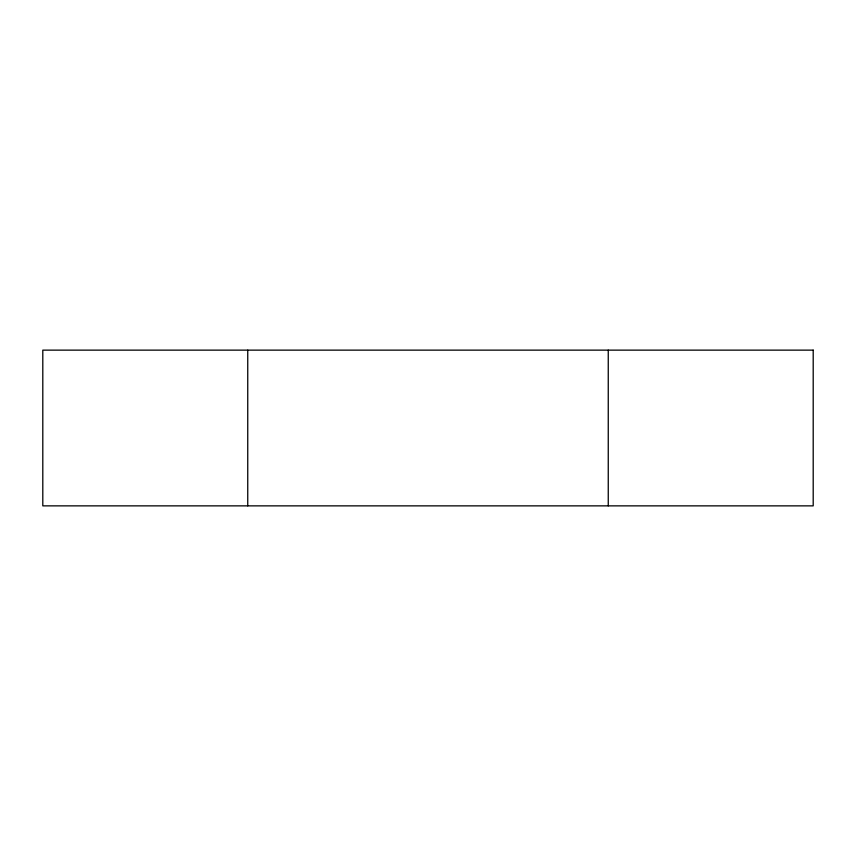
<?xml version="1.0" encoding="UTF-8"?>
<svg xmlns="http://www.w3.org/2000/svg" width="856" height="856" viewBox="0 0 856 856"><rect width="100%" height="100%" fill="white"/><g stroke="black" fill="none" stroke-linecap="round" stroke-linejoin="round"><path stroke-width="1.28" d="M608.252 350.136L608.252 505.864M247.748 350.136L247.748 505.864M813.2 350.136L42.8 350.136L42.8 505.864L813.2 505.864L813.2 350.136"/></g></svg>
